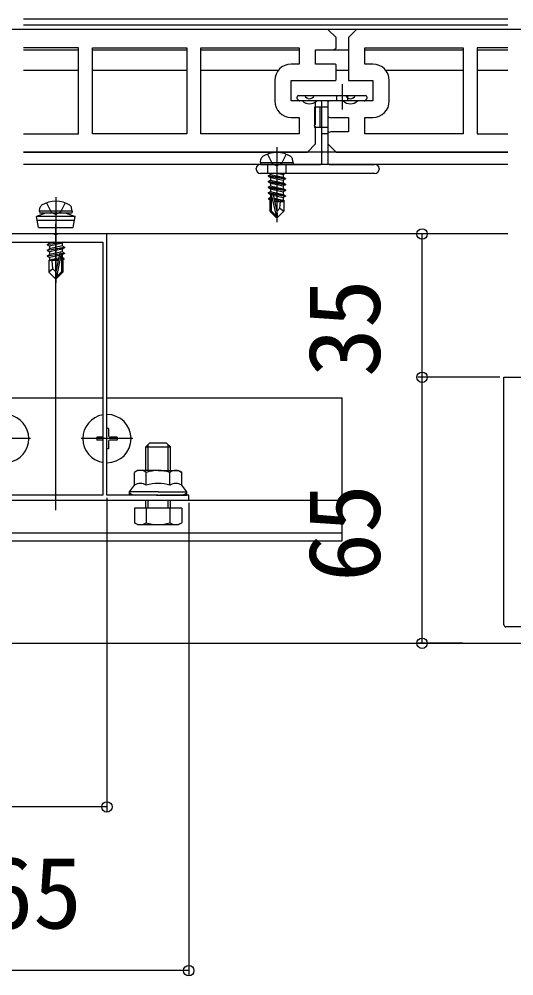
# Model space of a CAD drawing. Units: millimetres, scale not verified. Extents: x -1050 to 1050, y -1570 to 1562.
# Drawn here: x 418.5 to 539.4, y -1277.3 to -1043.5 of the extents above; entities that cross this region are included whole.
import ezdxf
from ezdxf.enums import TextEntityAlignment as Align

# ---------------------------------------------------------------- set-up
doc = ezdxf.new("R2010")
doc.units = ezdxf.units.MM
doc.header["$LTSCALE"] = 8
for name, color, linetype in [('0-2_YKK_11', 7, 'Continuous'), ('0-3_YKK_12', 2, 'Continuous'), ('0-4_YKK_13', 4, 'Continuous'), ('0-5_YKK_D', 6, 'Continuous')]:
    doc.layers.add(name, color=color, linetype=linetype)
doc.styles.add('ＭＳ ゴシック', font='')
doc.styles.get('ＭＳ ゴシック').set_extended_font_data('MS Gothic')

msp = doc.modelspace()

# ---------------------------------------------------------------- linework, layer by layer
at = {"layer": '0-2_YKK_11'}
for p, q in [((496, -1058.366), (496, -1054.634)), ((481, -1058.5), (481, -1063.5)), ((509, -1063.5), (509, -1058.5)), ((494, -1063.634), (494, -1067.366))]:
    msp.add_line(p, q, dxfattribs=at)
for points in [[(496, -1050.618), (496, -1048), (494, -1046), (419.593, -1046)], [(537.938, -1046), (501, -1046), (499, -1048), (499, -1058.5), (505, -1058.5), (505, -1063.5), (494.5, -1063.5)], [(419.593, -1071.5), (433.05, -1071.5), (433.05, -1050.5), (419.593, -1050.5)], [(487, -1071.5), (462.95, -1071.5), (462.95, -1050.5), (487, -1050.5), (487, -1054.5), (485, -1054.5)], [(495.5, -1054.5), (491, -1054.5), (491, -1051), (495, -1051)], [(505, -1054.5), (503, -1054.5), (503, -1050.5), (527.05, -1050.5), (527.05, -1071.5)], [(537.938, -1050.5), (530.45, -1050.5), (530.45, -1071.5), (537.938, -1071.5)], [(419.593, -1076), (489, -1076), (491, -1074), (491, -1069.8), (490.7, -1069.5), (491, -1069.2), (491, -1063.5), (485, -1063.5), (485, -1058.5), (495.5, -1058.5)], [(485, -1067.5), (487, -1067.5), (487, -1071.5)], [(494.5, -1067.5), (499, -1067.5), (499, -1071), (495, -1071)], [(527.05, -1071.5), (503, -1071.5), (503, -1067.5), (505, -1067.5)], [(494, -1071.382), (494, -1074), (496, -1076), (537.938, -1076)]]:
    msp.add_lwpolyline(points, dxfattribs=at)
for points in [[(436.45, -1050.5), (459.55, -1050.5), (459.55, -1071.5), (436.45, -1071.5)], [(395, -1161), (460, -1161), (460, -1159.8), (452.958, -1159.8), (452.775, -1159.92), (452.225, -1159.92), (452.042, -1159.8), (440, -1159.8), (440, -1096), (427.958, -1096), (427.775, -1096.12), (427.225, -1096.12), (427.042, -1096), (415, -1096), (415, -1159.8), (402.958, -1159.8), (402.775, -1159.92), (402.225, -1159.92), (402.042, -1159.8), (395, -1159.8)], [(439, -1098), (439, -1159.8), (416, -1159.8), (416, -1098)]]:
    msp.add_lwpolyline(points, close=True, dxfattribs=at)
for centre, radius, start, end in [((495, -1049.5), 1.5, 270, 311.81031), ((485, -1058.5), 4, 90, 180), ((495.5, -1055.5), 1, 60, 90), ((505, -1058.5), 4, 0, 90), ((495.5, -1057.5), 1, 270, 300), ((485, -1063.5), 4, 180, 270), ((494.5, -1064.5), 1, 90, 120), ((505, -1063.5), 4, 270, 0), ((494.5, -1066.5), 1, 240, 270), ((495, -1072.5), 1.5, 90, 131.81031)]:
    msp.add_arc(centre, radius, start, end, dxfattribs=at)
at = {"layer": '0-3_YKK_12'}
for p, q in [((537.938, -1043.5), (419.593, -1043.5)), ((916.311, -1046), (27.5, -1046)), ((537.938, -1045), (419.593, -1045)), ((419.593, -1051), (433.05, -1051)), ((436.45, -1051), (459.55, -1051)), ((462.95, -1051), (487, -1051)), ((495.001, -1051), (499, -1051)), ((503, -1051), (527.05, -1051)), ((530.45, -1051), (537.938, -1051)), ((419.593, -1056), (433.05, -1056)), ((436.45, -1056), (459.55, -1056)), ((462.95, -1056), (481.878, -1056)), ((496, -1056), (499, -1056)), ((508.122, -1056), (527.05, -1056)), ((530.45, -1056), (537.938, -1056)), ((481.5, -1074.8), (481.5, -1093.11)), ((537.938, -1076), (419.593, -1076)), ((537.938, -1079), (419.593, -1079)), ((537.938, -1096), (283.25, -1096)), ((537.938, -1096), (283.25, -1096)), ((416, -1136), (439, -1136)), ((440, -1136), (497.5, -1136)), ((497.5, -1171), (497.5, -1136)), ((357.5, -1161), (497.5, -1161)), ((357.5, -1169), (497.5, -1169)), ((357.5, -1171), (497.5, -1171))]:
    msp.add_line(p, q, dxfattribs=at)
msp.add_lwpolyline([(215, -1196), (294.093, -1196), (560.407, -1196), (640, -1196)], dxfattribs=at)
at = {"layer": '0-4_YKK_13'}
for p, q in [((497.5, -1059.4), (497.5, -1065.6)), ((486.5, -1062.876), (486.5, -1062.5)), ((486.912, -1063.412), (486.588, -1063.088)), ((486.8, -1062.2), (503.2, -1062.2)), ((492.2, -1063.5), (487.124, -1063.5)), ((494.3, -1063.5), (492.2, -1063.5)), ((502.876, -1063.5), (494.3, -1063.5)), ((496.15, -1063.5), (496.15, -1062.2)), ((498.85, -1063.5), (498.85, -1062.2)), ((503.412, -1063.088), (503.088, -1063.412)), ((503.5, -1062.5), (503.5, -1062.876)), ((492.5, -1065), (490.7, -1065)), ((490.7, -1065), (490.7, -1070)), ((492, -1065), (492, -1070)), ((494, -1065), (492.5, -1065)), ((492.5, -1070), (490.7, -1070)), ((494, -1070), (492.5, -1070)), ((494, -1071.5), (492.5, -1071.5)), ((477.5, -1078.5), (477.641, -1077.698)), ((485.5, -1078.5), (485.359, -1077.698)), ((492.5, -1075.9), (494, -1075.9)), ((476.5, -1080.2), (476.5, -1080)), ((477.5, -1078.5), (485.5, -1078.5)), ((477.5, -1078.5), (477.588, -1079)), ((477.5, -1079), (492.2, -1079)), ((477.588, -1079), (485.412, -1079)), ((479.25, -1079), (479.25, -1081.2)), ((483.75, -1079), (483.75, -1081.2)), ((485.5, -1078.5), (485.412, -1079)), ((494.3, -1079), (505.5, -1079)), ((506.5, -1080), (506.5, -1080.2)), ((505.5, -1081.2), (477.5, -1081.2)), ((479.4, -1081.75), (479.95, -1081.432)), ((483.6, -1082.45), (479.4, -1081.75)), ((479.4, -1081.75), (479.4, -1081.85)), ((479.4, -1081.85), (483.6, -1082.55)), ((479.95, -1081.2), (479.95, -1081.432)), ((479.95, -1081.432), (483.05, -1082.132)), ((479.95, -1082.168), (479.95, -1082.832)), ((481.865, -1081.2), (483.05, -1081.468)), ((483.513, -1081.2), (483.05, -1081.468)), ((483.05, -1081.468), (483.05, -1082.132)), ((483.6, -1082.45), (483.05, -1082.132)), ((479.4, -1083.15), (479.95, -1082.832)), ((483.6, -1083.85), (479.4, -1083.15)), ((479.4, -1083.15), (479.4, -1083.25)), ((479.4, -1083.25), (483.6, -1083.95)), ((479.4, -1084.55), (479.95, -1084.232)), ((483.6, -1085.25), (479.4, -1084.55)), ((479.4, -1084.55), (479.4, -1084.65)), ((479.4, -1084.65), (483.6, -1085.35)), ((479.95, -1082.832), (483.05, -1083.532)), ((479.95, -1083.568), (479.95, -1084.232)), ((479.95, -1084.232), (483.05, -1084.932)), ((483.6, -1082.55), (483.05, -1082.868)), ((483.05, -1082.868), (483.05, -1083.532)), ((483.6, -1083.85), (483.05, -1083.532)), ((483.6, -1083.95), (483.05, -1084.268)), ((483.05, -1084.268), (483.05, -1084.932)), ((483.6, -1082.45), (483.6, -1082.55)), ((483.6, -1083.85), (483.6, -1083.95)), ((427.502, -1087), (427.502, -1107.9)), ((479.4, -1085.95), (479.95, -1085.632)), ((483.6, -1086.65), (479.4, -1085.95)), ((479.4, -1085.95), (479.4, -1086.05)), ((479.4, -1086.05), (483.6, -1086.75)), ((479.5, -1087.292), (479.95, -1087.032)), ((479.95, -1084.968), (479.95, -1085.632)), ((479.95, -1085.632), (483.05, -1086.332)), ((479.95, -1086.368), (479.95, -1087.032)), ((479.95, -1087.032), (480.103, -1087.067)), ((480.1, -1086.548), (480.1, -1090.326)), ((480.168, -1086.377), (481.35, -1091.576)), ((480.595, -1086.513), (483.05, -1087.068)), ((483.6, -1085.25), (483.05, -1084.932)), ((483.6, -1085.35), (483.05, -1085.668)), ((483.05, -1085.668), (483.05, -1086.332)), ((483.6, -1086.65), (483.05, -1086.332)), ((483.6, -1086.75), (483.05, -1087.068)), ((483.6, -1085.25), (483.6, -1085.35)), ((483.6, -1086.65), (483.6, -1086.75)), ((479.5, -1087.292), (479.5, -1087.508)), ((479.5, -1087.292), (480.1, -1087.391)), ((479.5, -1087.508), (480.1, -1087.624)), ((479.8, -1087.681), (479.8, -1090.45)), ((479.8, -1088.1), (480.1, -1088.1)), ((480.754, -1087.214), (483.05, -1087.732)), ((480.822, -1087.51), (483.4, -1087.935)), ((480.882, -1087.776), (482.548, -1088.1)), ((480.956, -1088.1), (483.2, -1088.1)), ((483.05, -1087.068), (483.05, -1087.732)), ((483.4, -1087.935), (483.05, -1087.732)), ((483.2, -1088.029), (483.4, -1087.935)), ((483.2, -1088.029), (483.2, -1090.45)), ((425.002, -1090.9), (422.752, -1091.719)), ((432.252, -1091.719), (422.752, -1091.719)), ((423.28, -1094.4), (422.752, -1091.719)), ((423.502, -1090.4), (423.643, -1089.598)), ((431.502, -1090.4), (423.502, -1090.4)), ((423.502, -1090.4), (423.59, -1090.9)), ((431.414, -1090.9), (423.59, -1090.9)), ((430.002, -1090.9), (425.002, -1090.9)), ((430.002, -1090.9), (432.252, -1091.719)), ((431.502, -1090.4), (431.36, -1089.598)), ((431.502, -1090.4), (431.414, -1090.9)), ((431.724, -1094.4), (432.252, -1091.719)), ((481.35, -1092), (479.8, -1090.45)), ((480.1, -1090.326), (481.35, -1091.576)), ((481.35, -1091.576), (481.35, -1092)), ((481.5, -1090.494), (481.5, -1092)), ((481.5, -1090.494), (481.65, -1092)), ((481.65, -1092), (483.2, -1090.45)), ((482.245, -1089.649), (483.2, -1090.45)), ((432.056, -1092.712), (422.947, -1092.712)), ((481.65, -1092), (481.35, -1092)), ((423.28, -1094.4), (431.724, -1094.4)), ((429.303, -1098), (425.402, -1098.65)), ((425.402, -1098.55), (428.703, -1098)), ((425.402, -1098.55), (425.952, -1098.233)), ((425.402, -1098.55), (425.402, -1098.65)), ((425.402, -1098.65), (425.952, -1098.968)), ((426.982, -1098), (425.952, -1098.233)), ((425.952, -1098), (425.952, -1098.233)), ((429.052, -1098.268), (429.052, -1098.933)), ((425.402, -1099.95), (429.602, -1099.25)), ((429.602, -1099.35), (425.402, -1100.05)), ((425.402, -1099.95), (425.952, -1099.633)), ((425.402, -1099.95), (425.402, -1100.05)), ((425.402, -1100.05), (425.952, -1100.368)), ((425.402, -1101.35), (428.427, -1100.846)), ((428.399, -1100.951), (425.402, -1101.45)), ((425.402, -1101.35), (425.952, -1101.033)), ((429.052, -1098.933), (425.952, -1099.633)), ((425.952, -1098.968), (425.952, -1099.633)), ((429.052, -1100.333), (425.952, -1101.033)), ((425.952, -1100.368), (425.952, -1101.033)), ((428.411, -1100.893), (427.502, -1105.279)), ((428.834, -1100.778), (427.652, -1106.476)), ((428.834, -1100.778), (429.602, -1100.65)), ((429.602, -1100.75), (428.889, -1100.869)), ((428.902, -1100.948), (428.902, -1105.226)), ((429.602, -1099.25), (429.052, -1098.933)), ((429.052, -1099.668), (429.052, -1100.333)), ((429.602, -1100.65), (429.052, -1100.333)), ((429.052, -1101.068), (429.052, -1101.733)), ((429.602, -1099.25), (429.602, -1099.35)), ((429.602, -1100.65), (429.602, -1100.75)), ((425.402, -1101.35), (425.402, -1101.45)), ((425.402, -1101.45), (425.952, -1101.768)), ((425.802, -1102.5), (425.952, -1102.433)), ((425.802, -1102.5), (425.802, -1105.35)), ((428.078, -1102.5), (425.802, -1102.5)), ((428.342, -1101.228), (425.952, -1101.768)), ((425.952, -1101.768), (425.952, -1102.433)), ((428.197, -1101.926), (425.952, -1102.433)), ((428.137, -1102.217), (426.419, -1102.5)), ((428.081, -1102.484), (427.998, -1102.5)), ((429.052, -1101.733), (428.899, -1101.767)), ((429.502, -1101.992), (428.902, -1102.091)), ((429.502, -1102.208), (428.902, -1102.324)), ((429.202, -1102.5), (428.902, -1102.5)), ((429.502, -1101.992), (429.052, -1101.733)), ((429.502, -1102.208), (429.202, -1102.381)), ((429.202, -1102.381), (429.202, -1105.35)), ((429.502, -1101.992), (429.502, -1102.208)), ((426.759, -1104.547), (425.802, -1105.35)), ((427.352, -1106.9), (425.802, -1105.35)), ((427.502, -1105.279), (427.352, -1106.9)), ((427.502, -1105.279), (427.502, -1106.9)), ((428.902, -1105.226), (427.652, -1106.476)), ((427.652, -1106.9), (429.202, -1105.35)), ((428.902, -1105.226), (429.202, -1105.35)), ((427.352, -1106.9), (427.652, -1106.9)), ((427.652, -1106.476), (427.652, -1106.9)), ((440, -1152.3), (440, -1139.7)), ((440.35, -1143.5), (440, -1143.5)), ((440.35, -1143.5), (440.35, -1145.15)), ((421.3, -1146), (408.7, -1146)), ((446.3, -1146), (433.7, -1146)), ((437.5, -1145.65), (437.5, -1146.35)), ((439, -1145.65), (437.5, -1145.65)), ((439, -1146.35), (437.5, -1146.35)), ((440.35, -1146.85), (440.35, -1148.5)), ((442.5, -1145.65), (440.85, -1145.65)), ((442.5, -1146.35), (440.85, -1146.35)), ((442.5, -1145.65), (442.5, -1146.35)), ((450.04, -1153.8), (450.04, -1147.46)), ((454.96, -1153.8), (454.96, -1147.46)), ((440.35, -1148.5), (440, -1148.5)), ((449.5, -1148), (455.5, -1148)), ((447.5, -1153.8), (446.726, -1154.247)), ((446.726, -1157.4), (446.726, -1154.247)), ((452.5, -1153.8), (447.5, -1153.8)), ((449.613, -1157.4), (449.613, -1154.247)), ((452.5, -1153.8), (457.5, -1153.8)), ((455.387, -1157.4), (455.387, -1154.247)), ((457.5, -1153.8), (458.274, -1154.247)), ((458.274, -1157.4), (458.274, -1154.247)), ((445.5, -1159.8), (445.5, -1159)), ((459.5, -1159.8), (459.5, -1159)), ((452.5, -1159.8), (445.5, -1159.8)), ((449.5, -1163), (449.5, -1161)), ((450.04, -1163), (450.04, -1161)), ((452.5, -1159.8), (459.5, -1159.8)), ((454.96, -1163), (454.96, -1161)), ((455.5, -1163), (455.5, -1161)), ((449.613, -1163), (449.613, -1166.553)), ((455.387, -1163), (455.387, -1166.553)), ((458.274, -1163), (458.274, -1166.553)), ((447.5, -1167), (446.726, -1166.553)), ((447.5, -1167), (457.5, -1167)), ((457.5, -1167), (458.274, -1166.553)), ((560.731, -1192), (537.5, -1192))]:
    msp.add_line(p, q, dxfattribs=at)
for points in [[(492.5, -1078.7), (492.5, -1076), (492.5, -1063.8)], [(494, -1063.8), (494, -1076), (494, -1078.7)], [(479.242, -1076.505), (480.355, -1078.737), (481.5, -1079.346)], [(483.758, -1076.505), (482.645, -1078.737), (481.5, -1079.346)], [(479.4, -1081.85), (479.95, -1082.168), (483.05, -1082.868)], [(479.4, -1083.25), (479.95, -1083.568), (483.05, -1084.268)], [(479.4, -1084.65), (479.95, -1084.968), (483.05, -1085.668)], [(479.4, -1086.05), (479.95, -1086.368), (480.142, -1086.411)], [(480.59, -1086.493), (481.5, -1090.494), (482.245, -1089.649), (482.4, -1088.1)], [(425.244, -1088.405), (426.357, -1090.637), (427.502, -1091.246)], [(429.76, -1088.405), (428.647, -1090.637), (427.502, -1091.246)], [(479.5, -1087.508), (479.95, -1087.768), (480.1, -1087.801)], [(429.515, -1098), (429.052, -1098.268), (425.952, -1098.968)], [(429.602, -1099.35), (429.052, -1099.668), (425.952, -1100.368)], [(429.602, -1100.75), (429.052, -1101.068), (428.902, -1101.102)], [(427.502, -1105.279), (426.759, -1104.547), (426.602, -1102.5)], [(537, -1191.5), (537, -1131), (537.5, -1131), (557, -1131)], [(449.5, -1153.8), (449.5, -1148), (450.5, -1147), (454.5, -1147)], [(455.5, -1153.8), (455.5, -1148), (454.5, -1147)], [(452.5, -1159), (445.5, -1159), (446.726, -1157.4)], [(452.5, -1159), (459.5, -1159), (458.274, -1157.4)], [(458.274, -1163), (446.726, -1163), (446.726, -1166.553)]]:
    msp.add_lwpolyline(points, dxfattribs=at)
for centre, radius, start, end in [((486.8, -1062.5), 0.3, 90, 180), ((486.8, -1062.876), 0.3, 180, 225), ((487.124, -1063.2), 0.3, 225, 270), ((489.5, -1061.646), 2.55, 226.63113, 313.36887), ((489.5, -1061.706), 1.25, 203.26433, 336.73567), ((492.2, -1063.8), 0.3, 360, 90), ((494.3, -1063.8), 0.3, 90, 180), ((499.5, -1061.646), 2.55, 226.63113, 313.36887), ((499.5, -1061.706), 1.25, 203.26433, 336.73567), ((502.876, -1063.2), 0.3, 270, 315), ((503.2, -1062.5), 0.3, 360, 90), ((503.2, -1062.876), 0.3, 315, 0), ((478.528, -1077.854), 0.9, 122.05588, 170), ((481.5, -1082.6), 6.5, 57.94412, 122.05588), ((484.472, -1077.854), 0.9, 10, 57.94412), ((477.5, -1080), 1, 90, 180), ((492.2, -1078.7), 0.3, 270, 0), ((494.3, -1078.7), 0.3, 180, 270), ((505.5, -1080), 1, 0, 90), ((477.5, -1080.2), 1, 180, 270), ((505.5, -1080.2), 1, 270, 0), ((480.348, -1086.548), 0.248, 12.80904, 180), ((424.53, -1089.754), 0.9, 122.05588, 170), ((427.502, -1094.5), 6.5, 57.94412, 122.05588), ((430.474, -1089.754), 0.9, 10, 57.94412), ((428.653, -1100.948), 0.248, 0, 167.19096), ((415, -1146), 5.9, 279.75826, 80.24174), ((440, -1146), 5.9, 99.75826, 260.24174), ((440, -1146), 5.9, 270, 90), ((440.85, -1145.15), 0.5, 180, 270), ((440.85, -1146.85), 0.5, 90, 180), ((448.17, -1156.356), 2.556, 55.61575, 124.38425), ((452.5, -1163.353), 9.553, 90, 107.58795), ((452.5, -1163.353), 9.553, 72.41205, 90), ((456.83, -1156.356), 2.556, 55.61575, 124.38425), ((448.17, -1159.509), 2.556, 55.61575, 124.38425), ((452.5, -1166.507), 9.553, 90, 107.58795), ((452.5, -1166.507), 9.553, 72.41205, 90), ((456.83, -1159.509), 2.556, 55.61575, 124.38425), ((448.17, -1164.444), 2.556, 235.61575, 304.38425), ((452.5, -1157.447), 9.553, 252.41205, 287.58795), ((456.83, -1164.444), 2.556, 235.61575, 304.38425), ((537.5, -1191.5), 0.5, 180, 270)]:
    msp.add_arc(centre, radius, start, end, dxfattribs=at)
for centre, start_param, end_param in [((447, -1159), 6.2831853, 7.8539816), ((458, -1159), 1.5707963, 3.1415927)]:
    msp.add_ellipse(centre, major_axis=(-1.5, 0), ratio=0.533333, start_param=start_param, end_param=end_param, dxfattribs=at)
at = {"layer": '0-5_YKK_D'}
for p, q in [((427.5, -1163.5), (427.5, -1093.5)), ((527, -1096), (516, -1096)), ((517, -1131), (517, -1096)), ((536, -1131), (516, -1131)), ((536, -1131), (516, -1131)), ((517, -1196), (517, -1131)), ((440, -1160.5), (440, -1237)), ((460, -1161.7), (460, -1277)), ((527, -1196), (516, -1196)), ((460, -1276), (395, -1276))]:
    msp.add_line(p, q, dxfattribs=at)
msp.add_lwpolyline([(440, -1236), (415, -1236), (368.536, -1236)], dxfattribs=at)
for centre in [(517, -1096), (517, -1131), (517, -1131), (517, -1196), (440, -1236), (460, -1276)]:
    msp.add_circle(centre, 1.275, dxfattribs=at)

# ---------------------------------------------------------------- texts
at = {"layer": '0-5_YKK_D', "style": 'ＭＳ ゴシック'}
for s, p in [('35', (512, -1130.955)), ('65', (512, -1181.023))]:
    msp.add_text(s, height=17.6, rotation=90, dxfattribs=at).set_placement(p, align=Align.BOTTOM_LEFT)
msp.add_text('65', height=17.6, dxfattribs=at).set_placement((409.977, -1271), align=Align.BOTTOM_LEFT)

doc.saveas('drawing.dxf')
